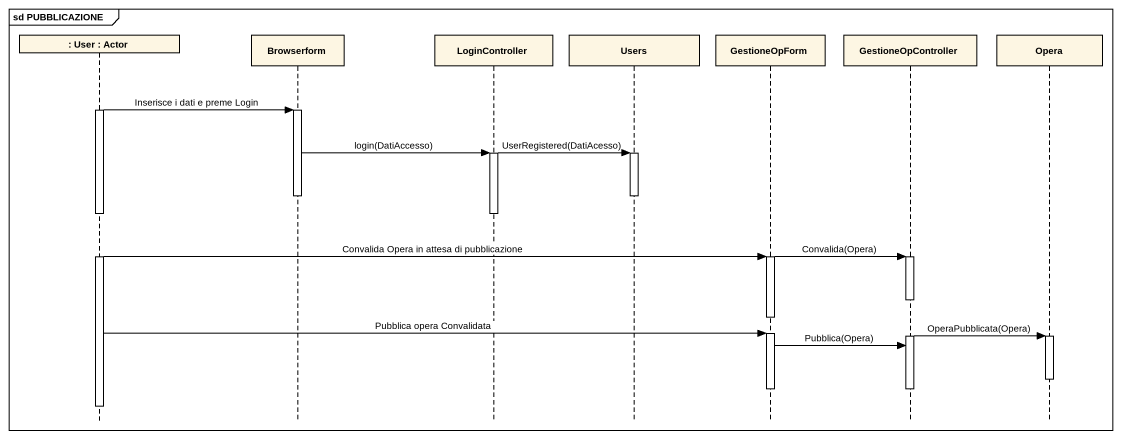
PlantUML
@startuml
mainframe sd PUBBLICAZIONE
hide footbox
participant ": User : Actor" as User
participant Browserform
participant LoginController
participant Users
participant GestioneOpForm
participant GestioneOpController
participant Opera

activate User
User -> Browserform : Inserisce i dati e preme Login
activate Browserform
Browserform -> LoginController : login(DatiAccesso)
LoginController -> Users : UserRegistered(DatiAcesso)
activate LoginController
activate Users
deactivate Browserform
deactivate Users
deactivate LoginController
User -> GestioneOpForm : Convalida Opera in attesa di pubblicazione
GestioneOpForm -> GestioneOpController : Convalida(Opera)
activate GestioneOpForm
activate GestioneOpController
deactivate GestioneOpController
deactivate GestioneOpForm
User -> GestioneOpForm : Pubblica opera Convalidata
activate GestioneOpForm
activate GestioneOpController
GestioneOpController -> Opera : OperaPubblicata(Opera)
activate Opera
GestioneOpForm -> GestioneOpController : Pubblica(Opera)
deactivate Opera
deactivate GestioneOpForm
deactivate GestioneOpController
deactivate User
@enduml
